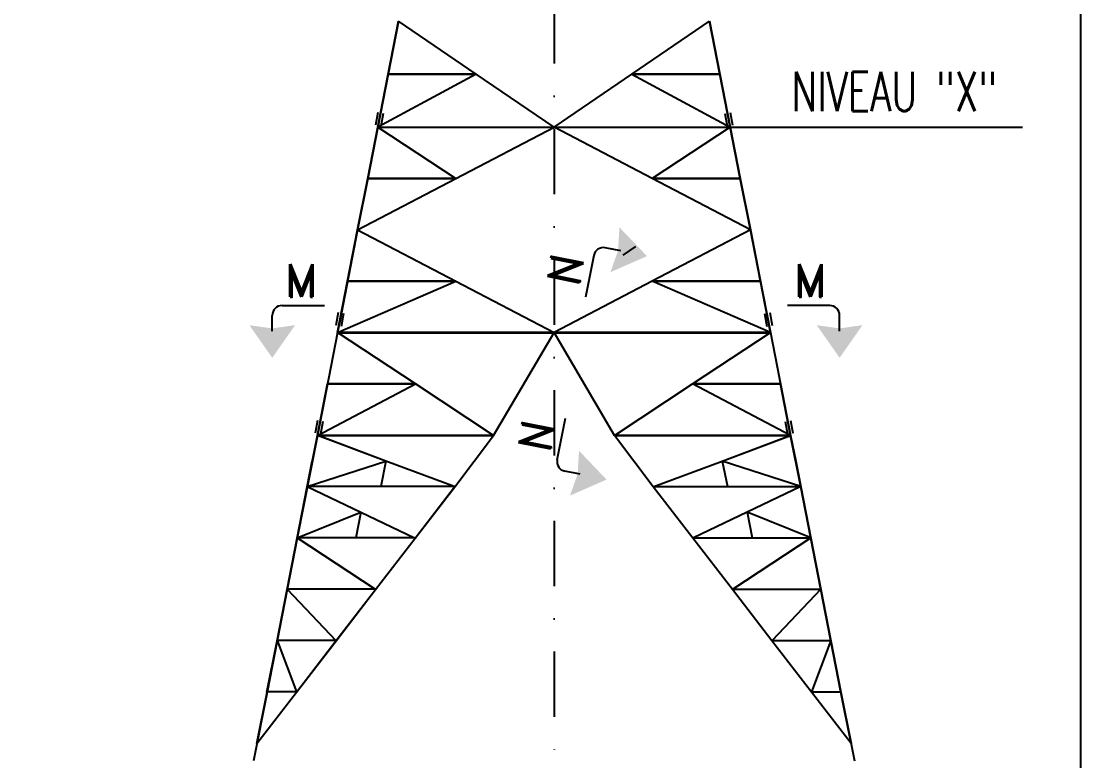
# Model space of a CAD drawing. Extents: x 554281 to 570501, y -61245 to -49765.
# Drawn here: x 568879 to 570501, y -58826 to -57694 of the extents above; entities that cross this region are included whole.
import ezdxf
from ezdxf.enums import TextEntityAlignment as Align

# ---------------------------------------------------------------- set-up
doc = ezdxf.new("R2010")
doc.units = 0
doc.header["$LTSCALE"] = 200
doc.header["$MEASUREMENT"] = 0
doc.linetypes.add('DASHDOT', pattern=[1, 0.5, -0.25, 0, -0.25])
doc.layers.get('0').update_dxf_attribs({"linetype": 'CONTINUOUS'})
for name, color, linetype in [('LS', 7, 'CONTINUOUS'), ('LSP', 3, 'CONTINUOUS'), ('MZ', 6, 'DASHDOT')]:
    doc.layers.add(name, color=color, linetype=linetype)
doc.styles.add('RD', font='ROMAND8.SHX', dxfattribs={"width": 0.7})
doc.styles.add('RS', font='ROMANS8.shx', dxfattribs={"width": 0.7})

msp = doc.modelspace()

# ---------------------------------------------------------------- linework, layer by layer
at = {"layer": 'LS', "color": 6, "ltscale": 0.01}
for p, q in [((569440.711, -57775.069), (569456.641, -57693.849)), ((569440.711, -57775.069), (569456.641, -57693.849)), ((569456.641, -57693.849), (569440.711, -57775.069)), ((569456.641, -57693.849), (569440.711, -57775.069)), ((569575.536, -57775.069), (569456.641, -57693.849)), ((569575.536, -57775.069), (569456.641, -57693.849)), ((569694.484, -57856.289), (569932.334, -57693.881)), ((569948.257, -57775.069), (569932.328, -57693.849)), ((569948.257, -57775.069), (569932.328, -57693.849)), ((569932.328, -57693.849), (569948.257, -57775.069)), ((569932.328, -57693.849), (569948.257, -57775.069)), ((569575.536, -57775.069), (569424.781, -57856.289)), ((569575.536, -57775.069), (569424.781, -57856.289)), ((569440.711, -57775.069), (569424.781, -57856.289)), ((569440.711, -57775.069), (569424.781, -57856.289)), ((569424.781, -57856.289), (569440.711, -57775.069)), ((569424.781, -57856.289), (569440.711, -57775.069)), ((569440.711, -57775.069), (569424.781, -57856.289)), ((569440.711, -57775.069), (569424.781, -57856.289)), ((569440.711, -57775.069), (569575.536, -57775.069)), ((569575.536, -57775.069), (569440.711, -57775.069)), ((569694.484, -57856.289), (569575.536, -57775.069)), ((569694.484, -57856.289), (569575.536, -57775.069)), ((569813.432, -57775.069), (569948.257, -57775.069)), ((569948.257, -57775.069), (569813.432, -57775.069)), ((569813.432, -57775.069), (569964.187, -57856.289)), ((569948.257, -57775.069), (569964.187, -57856.289)), ((569948.257, -57775.069), (569964.187, -57856.289)), ((569964.187, -57856.289), (569948.257, -57775.069)), ((569964.187, -57856.289), (569948.257, -57775.069)), ((569948.257, -57775.069), (569964.187, -57856.289)), ((569948.257, -57775.069), (569964.187, -57856.289)), ((569424.877, -57833.535), (569421.368, -57853.216)), ((569424.877, -57833.535), (569421.368, -57853.216)), ((569424.877, -57833.535), (569421.368, -57853.216)), ((569433.131, -57835.007), (569429.621, -57854.688)), ((569433.131, -57835.007), (569429.621, -57854.688)), ((569433.131, -57835.007), (569429.622, -57854.688)), ((569955.837, -57835.007), (569959.347, -57854.688)), ((569955.837, -57835.007), (569959.347, -57854.688)), ((569955.837, -57835.007), (569959.347, -57854.688)), ((569964.091, -57833.535), (569967.601, -57853.216)), ((569964.091, -57833.535), (569967.601, -57853.216)), ((569964.091, -57833.535), (569967.601, -57853.216)), ((569424.781, -57856.289), (569409.376, -57934.889)), ((569424.781, -57856.289), (569409.376, -57934.889)), ((569409.376, -57934.889), (569424.781, -57856.289)), ((569409.376, -57934.889), (569424.781, -57856.289)), ((569424.781, -57856.289), (569409.376, -57934.889)), ((569424.781, -57856.289), (569409.376, -57934.889)), ((569424.781, -57856.289), (569544.201, -57934.889)), ((569424.781, -57856.289), (569544.201, -57934.889)), ((569544.201, -57934.889), (569694.484, -57856.289)), ((569544.201, -57934.889), (569694.484, -57856.289)), ((569844.767, -57934.889), (569694.484, -57856.289)), ((569844.767, -57934.889), (569694.484, -57856.289)), ((569964.187, -57856.289), (569844.767, -57934.889)), ((569964.187, -57856.289), (569844.767, -57934.889)), ((569964.187, -57856.289), (569979.592, -57934.889)), ((569964.187, -57856.289), (569979.592, -57934.889)), ((569979.592, -57934.889), (569964.187, -57856.289)), ((569979.592, -57934.889), (569964.187, -57856.289)), ((569964.187, -57856.289), (569979.592, -57934.889)), ((569964.187, -57856.289), (569979.592, -57934.889)), ((569393.97, -58013.489), (569409.376, -57934.889)), ((569393.97, -58013.489), (569409.376, -57934.889)), ((569409.376, -57934.889), (569393.97, -58013.489)), ((569409.376, -57934.889), (569393.97, -58013.489)), ((569393.97, -58013.489), (569544.201, -57934.889)), ((569393.97, -58013.489), (569544.201, -57934.889)), ((569409.376, -57934.889), (569544.201, -57934.889)), ((569544.201, -57934.889), (569409.376, -57934.889)), ((569844.767, -57934.889), (569979.592, -57934.889)), ((569979.592, -57934.889), (569844.767, -57934.889)), ((569994.998, -58013.489), (569844.767, -57934.889)), ((569994.998, -58013.489), (569844.767, -57934.889)), ((569994.998, -58013.489), (569979.592, -57934.889)), ((569994.998, -58013.489), (569979.592, -57934.889)), ((569979.592, -57934.889), (569994.998, -58013.489)), ((569979.592, -57934.889), (569994.998, -58013.489)), ((569378.565, -58092.089), (569393.97, -58013.489)), ((569378.565, -58092.089), (569393.97, -58013.489)), ((569393.97, -58013.489), (569379.979, -58084.753)), ((569393.97, -58013.489), (569379.979, -58084.753)), ((569393.97, -58013.489), (569544.201, -58092.089)), ((569393.97, -58013.489), (569544.201, -58092.089)), ((569994.998, -58013.489), (569844.767, -58092.089)), ((569994.998, -58013.489), (569844.767, -58092.089)), ((570010.404, -58092.089), (569994.998, -58013.489)), ((570010.404, -58092.089), (569994.998, -58013.489)), ((569994.998, -58013.489), (570008.989, -58084.753)), ((569994.998, -58013.489), (570008.989, -58084.753)), ((569819.305, -58038.9), (569799.856, -58052.18)), ((569379.979, -58084.753), (569363.107, -58170.689)), ((569379.979, -58084.753), (569363.107, -58170.689)), ((569379.979, -58084.753), (569365.989, -58156.07)), ((569379.979, -58084.753), (569365.989, -58156.07)), ((569378.565, -58092.089), (569379.979, -58084.753)), ((569378.565, -58092.089), (569379.979, -58084.753)), ((570010.404, -58092.089), (570008.989, -58084.753)), ((570010.404, -58092.089), (570008.989, -58084.753)), ((570008.989, -58084.753), (570025.862, -58170.689)), ((570008.989, -58084.753), (570025.862, -58170.689)), ((570008.989, -58084.753), (570022.98, -58156.07)), ((570008.989, -58084.753), (570022.98, -58156.07)), ((569363.107, -58170.689), (569378.565, -58092.089)), ((569363.107, -58170.689), (569378.565, -58092.089)), ((569363.107, -58170.689), (569544.201, -58092.089)), ((569363.107, -58170.689), (569544.201, -58092.089)), ((569378.565, -58092.089), (569544.201, -58092.089)), ((569544.201, -58092.089), (569378.565, -58092.089)), ((569544.201, -58092.089), (569694.484, -58170.689)), ((569544.201, -58092.089), (569694.484, -58170.689)), ((569844.767, -58092.089), (569694.484, -58170.689)), ((569844.767, -58092.089), (569694.484, -58170.689)), ((569844.767, -58092.089), (570010.404, -58092.089)), ((570010.404, -58092.089), (569844.767, -58092.089)), ((570025.862, -58170.689), (569844.767, -58092.089)), ((570025.862, -58170.689), (569844.767, -58092.089)), ((570025.862, -58170.689), (570010.404, -58092.089)), ((570025.862, -58170.689), (570010.404, -58092.089)), ((569364.165, -58139.916), (569360.656, -58159.597)), ((569372.419, -58141.388), (569368.91, -58161.069)), ((570016.549, -58141.388), (570020.059, -58161.069)), ((570024.803, -58139.916), (570028.312, -58159.597)), ((569363.107, -58170.689), (569332.295, -58327.889)), ((569482.579, -58249.289), (569363.107, -58170.689)), ((569482.579, -58249.289), (569363.107, -58170.689)), ((569601.998, -58327.889), (569694.484, -58170.689)), ((569601.998, -58327.889), (569694.484, -58170.689)), ((569786.97, -58327.889), (569694.484, -58170.689)), ((569786.97, -58327.889), (569694.484, -58170.689)), ((569906.39, -58249.289), (570025.862, -58170.689)), ((569906.39, -58249.289), (570025.862, -58170.689)), ((570025.808, -58170.689), (570056.673, -58327.889)), ((569332.295, -58327.889), (569347.701, -58249.289)), ((569332.295, -58327.889), (569347.701, -58249.289)), ((569332.295, -58327.889), (569482.579, -58249.289)), ((569332.295, -58327.889), (569482.579, -58249.289)), ((569332.295, -58327.889), (569347.701, -58249.289)), ((569332.295, -58327.889), (569347.701, -58249.289)), ((569332.295, -58327.889), (569347.701, -58249.289)), ((569332.295, -58327.889), (569347.701, -58249.289)), ((569347.701, -58249.289), (569332.295, -58327.889)), ((569347.701, -58249.289), (569482.579, -58249.289)), ((569482.579, -58249.289), (569347.701, -58249.289)), ((569601.998, -58327.889), (569482.579, -58249.289)), ((569601.998, -58327.889), (569482.579, -58249.289)), ((569786.97, -58327.889), (569906.39, -58249.289)), ((569786.97, -58327.889), (569906.39, -58249.289)), ((570056.673, -58327.889), (569906.39, -58249.289)), ((570056.673, -58327.889), (569906.39, -58249.289)), ((569906.39, -58249.289), (570041.267, -58249.289)), ((570041.267, -58249.289), (569906.39, -58249.289)), ((570039.8, -58241.953), (570041.267, -58249.289)), ((570039.8, -58241.953), (570041.267, -58249.289)), ((570039.8, -58241.953), (570056.673, -58327.889)), ((570056.673, -58327.889), (570041.267, -58249.289)), ((570056.673, -58327.889), (570041.267, -58249.289)), ((570056.673, -58327.889), (570041.267, -58249.289)), ((570056.673, -58327.889), (570041.267, -58249.289)), ((570056.673, -58327.889), (570041.267, -58249.289)), ((570056.673, -58327.889), (570041.267, -58249.289)), ((570041.267, -58249.289), (570056.673, -58327.889)), ((570041.267, -58249.289), (570056.673, -58327.889)), ((569332.391, -58305.135), (569328.882, -58324.816)), ((569340.645, -58306.607), (569337.136, -58326.288)), ((570048.323, -58306.607), (570051.833, -58326.288)), ((570056.577, -58305.135), (570060.087, -58324.816)), ((569332.295, -58327.889), (569301.484, -58485.089)), ((569332.295, -58327.889), (569301.484, -58485.089)), ((569316.89, -58406.489), (569332.295, -58327.889)), ((569316.89, -58406.489), (569332.295, -58327.889)), ((569332.295, -58327.889), (569316.89, -58406.489)), ((569332.295, -58327.889), (569316.89, -58406.489)), ((569316.89, -58406.489), (569332.295, -58327.889)), ((569332.295, -58327.889), (569316.89, -58406.489)), ((569316.89, -58406.489), (569332.295, -58327.889)), ((569332.295, -58327.889), (569316.89, -58406.489)), ((569332.295, -58327.889), (569324.593, -58367.189)), ((569332.295, -58327.889), (569324.593, -58367.189)), ((569436.953, -58367.175), (569332.247, -58327.871)), ((569467.173, -58327.889), (569332.295, -58327.889)), ((569467.173, -58327.889), (569332.295, -58327.889)), ((569332.295, -58327.889), (569467.173, -58327.889)), ((569467.173, -58327.889), (569332.295, -58327.889)), ((569332.295, -58327.889), (569467.173, -58327.889)), ((569467.173, -58327.889), (569332.295, -58327.889)), ((569332.295, -58327.889), (569467.173, -58327.889)), ((569332.295, -58327.889), (569467.173, -58327.889)), ((569436.953, -58367.175), (569332.295, -58327.889)), ((569467.173, -58327.889), (569601.998, -58327.889)), ((569601.998, -58327.889), (569467.173, -58327.889)), ((569467.173, -58327.889), (569601.998, -58327.889)), ((569467.173, -58327.889), (569601.998, -58327.889)), ((569542.472, -58406.489), (569601.998, -58327.889)), ((569542.472, -58406.489), (569601.998, -58327.889)), ((569786.97, -58327.889), (569921.795, -58327.889)), ((569921.795, -58327.889), (569786.97, -58327.889)), ((569921.795, -58327.889), (569786.97, -58327.889)), ((569921.795, -58327.889), (569786.97, -58327.889)), ((569846.496, -58406.489), (569786.97, -58327.889)), ((569846.496, -58406.489), (569786.97, -58327.889)), ((569875.578, -58327.889), (570056.673, -58327.889)), ((570056.673, -58327.889), (569875.578, -58327.889)), ((569935.943, -58327.889), (569875.578, -58327.889)), ((569935.943, -58327.889), (569875.578, -58327.889)), ((570056.673, -58327.889), (569921.795, -58327.889)), ((569921.795, -58327.889), (570056.673, -58327.889)), ((569921.795, -58327.889), (570056.673, -58327.889)), ((569921.795, -58327.889), (570056.673, -58327.889)), ((569921.795, -58327.889), (570056.673, -58327.889)), ((570056.673, -58327.889), (569921.795, -58327.889)), ((570056.673, -58327.889), (569921.795, -58327.889)), ((570056.673, -58327.889), (569921.795, -58327.889)), ((570056.673, -58327.889), (569935.943, -58327.889)), ((569935.943, -58327.889), (570056.673, -58327.889)), ((570056.673, -58327.889), (569935.943, -58327.889)), ((570056.673, -58327.889), (569935.943, -58327.889)), ((569996.308, -58327.889), (569935.943, -58327.889)), ((569996.308, -58327.889), (569935.943, -58327.889)), ((569952.016, -58367.175), (570056.722, -58327.871)), ((569952.016, -58367.175), (570056.673, -58327.889)), ((570056.673, -58327.889), (569996.308, -58327.889)), ((570056.673, -58327.889), (569996.308, -58327.889)), ((569996.308, -58327.889), (570056.673, -58327.889)), ((570056.673, -58327.889), (569996.308, -58327.889)), ((570056.673, -58327.889), (569996.308, -58327.889)), ((570056.673, -58327.889), (570087.484, -58485.089)), ((570056.673, -58327.889), (570087.484, -58485.089)), ((570072.078, -58406.489), (570056.673, -58327.889)), ((570072.078, -58406.489), (570056.673, -58327.889)), ((570056.673, -58327.889), (570072.078, -58406.489)), ((570056.673, -58327.889), (570072.078, -58406.489)), ((570072.078, -58406.489), (570056.673, -58327.889)), ((570056.673, -58327.889), (570072.078, -58406.489)), ((570056.673, -58327.889), (570064.376, -58367.189)), ((570072.078, -58406.489), (570056.673, -58327.889)), ((570056.673, -58327.889), (570072.078, -58406.489)), ((570056.673, -58327.889), (570064.376, -58367.189)), ((569316.792, -58406.489), (569324.495, -58367.189)), ((569324.495, -58367.189), (569316.792, -58406.489)), ((569316.792, -58406.489), (569324.495, -58367.189)), ((569324.495, -58367.189), (569316.792, -58406.489)), ((569324.495, -58367.189), (569316.792, -58406.489)), ((569324.495, -58367.189), (569316.792, -58406.489)), ((569316.89, -58406.489), (569324.593, -58367.189)), ((569324.593, -58367.189), (569316.89, -58406.489)), ((569316.89, -58406.489), (569324.593, -58367.189)), ((569324.593, -58367.189), (569316.89, -58406.489)), ((569324.593, -58367.189), (569316.89, -58406.489)), ((569324.593, -58367.189), (569316.89, -58406.489)), ((569316.895, -58406.461), (569436.953, -58367.175)), ((569316.895, -58406.461), (569436.953, -58367.175)), ((569436.953, -58367.175), (569429.2, -58406.461)), ((569436.953, -58367.175), (569429.2, -58406.461)), ((569541.558, -58406.461), (569436.953, -58367.175)), ((569541.558, -58406.461), (569436.953, -58367.175)), ((569847.411, -58406.461), (569952.016, -58367.175)), ((569847.411, -58406.461), (569952.016, -58367.175)), ((570072.073, -58406.461), (569952.016, -58367.175)), ((569952.016, -58367.175), (569959.768, -58406.461)), ((570072.073, -58406.461), (569952.016, -58367.175)), ((569952.016, -58367.175), (569959.768, -58406.461)), ((570072.078, -58406.489), (570064.376, -58367.189)), ((570064.376, -58367.189), (570072.078, -58406.489)), ((570072.078, -58406.489), (570064.376, -58367.189)), ((570064.376, -58367.189), (570072.078, -58406.489)), ((570064.376, -58367.189), (570072.078, -58406.489)), ((570064.376, -58367.189), (570072.078, -58406.489)), ((569301.386, -58485.089), (569316.792, -58406.489)), ((569301.386, -58485.089), (569316.792, -58406.489)), ((569301.386, -58485.089), (569316.792, -58406.489)), ((569301.386, -58485.089), (569316.792, -58406.489)), ((569316.792, -58406.489), (569301.386, -58485.089)), ((569316.792, -58406.489), (569301.386, -58485.089)), ((569301.386, -58485.089), (569316.792, -58406.489)), ((569316.792, -58406.489), (569301.386, -58485.089)), ((569301.386, -58485.089), (569316.792, -58406.489)), ((569316.792, -58406.489), (569301.386, -58485.089)), ((569301.484, -58485.089), (569316.89, -58406.489)), ((569301.484, -58485.089), (569316.89, -58406.489)), ((569301.484, -58485.089), (569316.89, -58406.489)), ((569301.484, -58485.089), (569316.89, -58406.489)), ((569316.89, -58406.489), (569301.484, -58485.089)), ((569316.89, -58406.489), (569301.484, -58485.089)), ((569301.484, -58485.089), (569316.89, -58406.489)), ((569316.89, -58406.489), (569301.484, -58485.089)), ((569301.484, -58485.089), (569316.89, -58406.489)), ((569316.89, -58406.489), (569301.484, -58485.089)), ((569316.792, -58406.489), (569309.089, -58445.789)), ((569316.792, -58406.489), (569309.089, -58445.789)), ((569316.89, -58406.489), (569309.187, -58445.789)), ((569316.89, -58406.489), (569309.187, -58445.789)), ((569316.895, -58406.461), (569481.215, -58485.032)), ((569316.895, -58406.461), (569481.215, -58485.032)), ((569429.2, -58406.461), (569316.895, -58406.461)), ((569316.895, -58406.461), (569399.029, -58445.747)), ((569429.2, -58406.461), (569316.895, -58406.461)), ((569316.895, -58406.461), (569399.029, -58445.747)), ((569541.558, -58406.461), (569429.2, -58406.461)), ((569541.558, -58406.461), (569429.2, -58406.461)), ((569481.852, -58485.089), (569542.374, -58406.489)), ((569481.852, -58485.089), (569542.374, -58406.489)), ((569481.95, -58485.089), (569542.472, -58406.489)), ((569481.95, -58485.089), (569542.472, -58406.489)), ((569907.018, -58485.089), (569846.496, -58406.489)), ((569907.018, -58485.089), (569846.496, -58406.489)), ((569847.411, -58406.461), (569959.768, -58406.461)), ((569847.411, -58406.461), (569959.768, -58406.461)), ((570072.073, -58406.461), (569907.754, -58485.032)), ((570072.073, -58406.461), (569907.754, -58485.032)), ((569959.768, -58406.461), (570072.073, -58406.461)), ((569959.768, -58406.461), (570072.073, -58406.461)), ((570072.073, -58406.461), (569989.939, -58445.747)), ((570072.073, -58406.461), (569989.939, -58445.747)), ((570087.484, -58485.089), (570072.078, -58406.489)), ((570087.484, -58485.089), (570072.078, -58406.489)), ((570087.484, -58485.089), (570072.078, -58406.489)), ((570087.484, -58485.089), (570072.078, -58406.489)), ((570072.078, -58406.489), (570087.484, -58485.089)), ((570072.078, -58406.489), (570087.484, -58485.089)), ((570087.484, -58485.089), (570072.078, -58406.489)), ((570072.078, -58406.489), (570087.484, -58485.089)), ((570072.078, -58406.489), (570079.781, -58445.789)), ((570087.484, -58485.089), (570072.078, -58406.489)), ((570072.078, -58406.489), (570087.484, -58485.089)), ((570072.078, -58406.489), (570079.781, -58445.789)), ((569301.386, -58485.089), (569309.089, -58445.789)), ((569309.089, -58445.789), (569301.386, -58485.089)), ((569301.386, -58485.089), (569309.089, -58445.789)), ((569309.089, -58445.789), (569301.386, -58485.089)), ((569309.089, -58445.789), (569301.386, -58485.089)), ((569309.089, -58445.789), (569301.386, -58485.089)), ((569301.484, -58485.089), (569309.187, -58445.789)), ((569309.187, -58445.789), (569301.484, -58485.089)), ((569301.484, -58485.089), (569309.187, -58445.789)), ((569309.187, -58445.789), (569301.484, -58485.089)), ((569309.187, -58445.789), (569301.484, -58485.089)), ((569309.187, -58445.789), (569301.484, -58485.089)), ((569301.495, -58485.032), (569399.029, -58445.747)), ((569301.495, -58485.032), (569399.029, -58445.747)), ((569399.029, -58445.747), (569391.329, -58485.032)), ((569399.029, -58445.747), (569391.329, -58485.032)), ((569399.029, -58445.747), (569481.215, -58485.032)), ((569399.029, -58445.747), (569481.215, -58485.032)), ((569989.939, -58445.747), (569907.754, -58485.032)), ((569989.939, -58445.747), (569907.754, -58485.032)), ((570087.473, -58485.032), (569989.939, -58445.747)), ((569989.939, -58445.747), (569997.639, -58485.032)), ((570087.473, -58485.032), (569989.939, -58445.747)), ((569989.939, -58445.747), (569997.639, -58485.032)), ((570087.484, -58485.089), (570079.781, -58445.789)), ((570079.781, -58445.789), (570087.484, -58485.089)), ((570087.484, -58485.089), (570079.781, -58445.789)), ((570079.781, -58445.789), (570087.484, -58485.089)), ((570079.781, -58445.789), (570087.484, -58485.089)), ((570079.781, -58445.789), (570087.484, -58485.089)), ((569285.981, -58563.689), (569301.386, -58485.089)), ((569301.386, -58485.089), (569285.981, -58563.689)), ((569285.981, -58563.689), (569301.386, -58485.089)), ((569301.386, -58485.089), (569285.981, -58563.689)), ((569301.386, -58485.089), (569285.981, -58563.689)), ((569301.386, -58485.089), (569285.981, -58563.689)), ((569285.981, -58563.689), (569301.386, -58485.089)), ((569301.386, -58485.089), (569285.981, -58563.689)), ((569285.981, -58563.689), (569301.386, -58485.089)), ((569301.386, -58485.089), (569285.981, -58563.689)), ((569286.079, -58563.689), (569301.484, -58485.089)), ((569301.484, -58485.089), (569286.079, -58563.689)), ((569286.079, -58563.689), (569301.484, -58485.089)), ((569301.484, -58485.089), (569286.079, -58563.689)), ((569301.484, -58485.089), (569286.079, -58563.689)), ((569301.484, -58485.089), (569286.079, -58563.689)), ((569286.079, -58563.689), (569301.484, -58485.089)), ((569301.484, -58485.089), (569286.079, -58563.689)), ((569286.079, -58563.689), (569301.484, -58485.089)), ((569301.484, -58485.089), (569286.079, -58563.689)), ((569301.386, -58485.089), (569293.684, -58524.389)), ((569301.386, -58485.089), (569293.684, -58524.389)), ((569301.484, -58485.089), (569293.781, -58524.389)), ((569301.484, -58485.089), (569293.781, -58524.389)), ((569420.872, -58563.604), (569301.495, -58485.032)), ((569301.495, -58485.032), (569420.872, -58563.604)), ((569420.872, -58563.604), (569301.495, -58485.032)), ((569301.495, -58485.032), (569420.872, -58563.604)), ((569391.329, -58485.032), (569301.495, -58485.032)), ((569391.329, -58485.032), (569301.495, -58485.032)), ((569481.215, -58485.032), (569391.329, -58485.032)), ((569481.215, -58485.032), (569391.329, -58485.032)), ((569421.33, -58563.689), (569481.852, -58485.089)), ((569421.33, -58563.689), (569481.852, -58485.089)), ((569421.428, -58563.689), (569481.95, -58485.089)), ((569421.428, -58563.689), (569481.95, -58485.089)), ((569967.54, -58563.689), (569907.018, -58485.089)), ((569967.54, -58563.689), (569907.018, -58485.089)), ((569907.754, -58485.032), (569997.639, -58485.032)), ((569907.754, -58485.032), (569997.639, -58485.032)), ((569968.097, -58563.604), (570087.473, -58485.032)), ((570087.473, -58485.032), (569968.097, -58563.604)), ((569968.097, -58563.604), (570087.473, -58485.032)), ((570087.473, -58485.032), (569968.097, -58563.604)), ((569997.639, -58485.032), (570087.473, -58485.032)), ((569997.639, -58485.032), (570087.473, -58485.032)), ((570102.89, -58563.689), (570087.484, -58485.089)), ((570087.484, -58485.089), (570102.89, -58563.689)), ((570087.484, -58485.089), (570095.187, -58524.389)), ((570102.89, -58563.689), (570087.484, -58485.089)), ((570087.484, -58485.089), (570102.89, -58563.689)), ((570087.484, -58485.089), (570095.187, -58524.389)), ((570087.484, -58485.089), (570102.89, -58563.689)), ((570087.484, -58485.089), (570102.89, -58563.689)), ((570102.89, -58563.689), (570087.484, -58485.089)), ((570087.484, -58485.089), (570102.89, -58563.689)), ((570102.89, -58563.689), (570087.484, -58485.089)), ((570087.484, -58485.089), (570102.89, -58563.689)), ((569285.981, -58563.689), (569293.684, -58524.389)), ((569293.684, -58524.389), (569285.981, -58563.689)), ((569285.981, -58563.689), (569293.684, -58524.389)), ((569293.684, -58524.389), (569285.981, -58563.689)), ((569293.684, -58524.389), (569285.981, -58563.689)), ((569293.684, -58524.389), (569285.981, -58563.689)), ((569286.079, -58563.689), (569293.781, -58524.389)), ((569293.781, -58524.389), (569286.079, -58563.689)), ((569286.079, -58563.689), (569293.781, -58524.389)), ((569293.781, -58524.389), (569286.079, -58563.689)), ((569293.781, -58524.389), (569286.079, -58563.689)), ((569293.781, -58524.389), (569286.079, -58563.689)), ((570102.89, -58563.689), (570095.187, -58524.389)), ((570095.187, -58524.389), (570102.89, -58563.689)), ((570102.89, -58563.689), (570095.187, -58524.389)), ((570095.187, -58524.389), (570102.89, -58563.689)), ((570095.187, -58524.389), (570102.89, -58563.689)), ((570095.187, -58524.389), (570102.89, -58563.689)), ((569270.575, -58642.289), (569285.981, -58563.689)), ((569285.981, -58563.689), (569270.575, -58642.289)), ((569270.575, -58642.289), (569285.981, -58563.689)), ((569285.981, -58563.689), (569270.575, -58642.289)), ((569285.981, -58563.689), (569270.575, -58642.289)), ((569285.981, -58563.689), (569270.575, -58642.289)), ((569270.575, -58642.289), (569285.981, -58563.689)), ((569285.981, -58563.689), (569270.575, -58642.289)), ((569270.575, -58642.289), (569285.981, -58563.689)), ((569285.981, -58563.689), (569270.575, -58642.289)), ((569270.673, -58642.289), (569286.079, -58563.689)), ((569286.079, -58563.689), (569270.673, -58642.289)), ((569270.673, -58642.289), (569286.079, -58563.689)), ((569286.079, -58563.689), (569270.673, -58642.289)), ((569286.079, -58563.689), (569270.673, -58642.289)), ((569286.079, -58563.689), (569270.673, -58642.289)), ((569270.673, -58642.289), (569286.079, -58563.689)), ((569286.079, -58563.689), (569270.673, -58642.289)), ((569270.673, -58642.289), (569286.079, -58563.689)), ((569286.079, -58563.689), (569270.673, -58642.289)), ((569285.981, -58563.689), (569278.278, -58602.989)), ((569285.981, -58563.689), (569278.278, -58602.989)), ((569286.079, -58563.689), (569278.376, -58602.989)), ((569286.079, -58563.689), (569278.376, -58602.989)), ((569420.872, -58563.604), (569286.095, -58563.604)), ((569286.095, -58563.604), (569360.529, -58642.175)), ((569286.095, -58563.604), (569360.529, -58642.175)), ((569420.872, -58563.604), (569286.095, -58563.604)), ((569286.095, -58563.604), (569360.529, -58642.175)), ((569286.095, -58563.604), (569360.529, -58642.175)), ((569360.808, -58642.289), (569421.33, -58563.689)), ((569360.808, -58642.289), (569421.33, -58563.689)), ((569360.906, -58642.289), (569421.428, -58563.689)), ((569360.906, -58642.289), (569421.428, -58563.689)), ((570028.062, -58642.289), (569967.54, -58563.689)), ((570028.062, -58642.289), (569967.54, -58563.689)), ((569968.097, -58563.604), (570102.873, -58563.604)), ((569968.097, -58563.604), (570102.873, -58563.604)), ((570102.873, -58563.604), (570028.439, -58642.175)), ((570102.873, -58563.604), (570028.439, -58642.175)), ((570102.873, -58563.604), (570028.439, -58642.175)), ((570102.873, -58563.604), (570028.439, -58642.175)), ((570118.295, -58642.289), (570102.89, -58563.689)), ((570102.89, -58563.689), (570118.295, -58642.289)), ((570102.89, -58563.689), (570110.592, -58602.989)), ((570118.295, -58642.289), (570102.89, -58563.689)), ((570102.89, -58563.689), (570118.295, -58642.289)), ((570102.89, -58563.689), (570110.592, -58602.989)), ((570102.89, -58563.689), (570118.295, -58642.289)), ((570102.89, -58563.689), (570118.295, -58642.289)), ((570118.295, -58642.289), (570102.89, -58563.689)), ((570102.89, -58563.689), (570118.295, -58642.289)), ((570118.295, -58642.289), (570102.89, -58563.689)), ((570102.89, -58563.689), (570118.295, -58642.289)), ((569270.575, -58642.289), (569278.278, -58602.989)), ((569278.278, -58602.989), (569270.575, -58642.289)), ((569270.575, -58642.289), (569278.278, -58602.989)), ((569278.278, -58602.989), (569270.575, -58642.289)), ((569278.278, -58602.989), (569270.575, -58642.289)), ((569278.278, -58602.989), (569270.575, -58642.289)), ((569270.673, -58642.289), (569278.376, -58602.989)), ((569278.376, -58602.989), (569270.673, -58642.289)), ((569270.673, -58642.289), (569278.376, -58602.989)), ((569278.376, -58602.989), (569270.673, -58642.289)), ((569278.376, -58602.989), (569270.673, -58642.289)), ((569278.376, -58602.989), (569270.673, -58642.289)), ((570118.295, -58642.289), (570110.592, -58602.989)), ((570110.592, -58602.989), (570118.295, -58642.289)), ((570118.295, -58642.289), (570110.592, -58602.989)), ((570110.592, -58602.989), (570118.295, -58642.289)), ((570110.592, -58602.989), (570118.295, -58642.289)), ((570110.592, -58602.989), (570118.295, -58642.289)), ((569270.575, -58642.289), (569255.17, -58720.889)), ((569270.575, -58642.289), (569255.17, -58720.889)), ((569255.17, -58720.889), (569270.575, -58642.289)), ((569270.575, -58642.289), (569255.17, -58720.889)), ((569255.17, -58720.889), (569270.575, -58642.289)), ((569270.575, -58642.289), (569255.17, -58720.889)), ((569270.575, -58642.289), (569255.17, -58720.889)), ((569270.575, -58642.289), (569255.17, -58720.889)), ((569255.17, -58720.889), (569270.575, -58642.289)), ((569270.575, -58642.289), (569255.17, -58720.889)), ((569255.17, -58720.889), (569270.575, -58642.289)), ((569270.575, -58642.289), (569255.17, -58720.889)), ((569270.673, -58642.289), (569255.267, -58720.889)), ((569270.673, -58642.289), (569255.267, -58720.889)), ((569255.267, -58720.889), (569270.673, -58642.289)), ((569270.673, -58642.289), (569255.267, -58720.889)), ((569255.267, -58720.889), (569270.673, -58642.289)), ((569270.673, -58642.289), (569255.267, -58720.889)), ((569270.673, -58642.289), (569255.267, -58720.889)), ((569270.673, -58642.289), (569255.267, -58720.889)), ((569255.267, -58720.889), (569270.673, -58642.289)), ((569270.673, -58642.289), (569255.267, -58720.889)), ((569255.267, -58720.889), (569270.673, -58642.289)), ((569270.673, -58642.289), (569255.267, -58720.889)), ((569360.529, -58642.175), (569270.695, -58642.175)), ((569270.695, -58642.175), (569300.186, -58720.747)), ((569270.695, -58642.175), (569300.186, -58720.747)), ((569360.529, -58642.175), (569270.695, -58642.175)), ((569270.695, -58642.175), (569300.186, -58720.747)), ((569270.695, -58642.175), (569300.186, -58720.747)), ((569300.286, -58720.889), (569360.808, -58642.289)), ((569300.286, -58720.889), (569360.808, -58642.289)), ((569300.384, -58720.889), (569360.906, -58642.289)), ((569300.384, -58720.889), (569360.906, -58642.289)), ((570088.584, -58720.889), (570028.062, -58642.289)), ((570088.584, -58720.889), (570028.062, -58642.289)), ((570028.439, -58642.175), (570118.273, -58642.175)), ((570028.439, -58642.175), (570118.273, -58642.175)), ((570118.273, -58642.175), (570088.782, -58720.747)), ((570118.273, -58642.175), (570088.782, -58720.747)), ((570118.273, -58642.175), (570088.782, -58720.747)), ((570118.273, -58642.175), (570088.782, -58720.747)), ((570118.295, -58642.289), (570133.701, -58720.889)), ((570118.295, -58642.289), (570133.701, -58720.889)), ((570133.701, -58720.889), (570118.295, -58642.289)), ((570118.295, -58642.289), (570133.701, -58720.889)), ((570133.701, -58720.889), (570118.295, -58642.289)), ((570118.295, -58642.289), (570133.701, -58720.889)), ((569255.267, -58720.889), (569234.635, -58826.156)), ((569255.267, -58720.889), (569239.862, -58799.489)), ((569255.267, -58720.889), (569239.862, -58799.489)), ((569239.862, -58799.489), (569255.267, -58720.889)), ((569255.267, -58720.889), (569239.862, -58799.489)), ((569239.862, -58799.489), (569255.267, -58720.889)), ((569255.267, -58720.889), (569239.862, -58799.489)), ((569239.862, -58799.489), (569255.267, -58720.889)), ((569239.862, -58799.489), (569300.384, -58720.889)), ((569255.267, -58720.889), (569239.862, -58799.489)), ((569239.862, -58799.489), (569255.267, -58720.889)), ((569239.862, -58799.489), (569300.384, -58720.889)), ((569300.186, -58720.747), (569255.243, -58720.747)), ((569300.186, -58720.747), (569255.243, -58720.747)), ((569300.186, -58720.747), (569255.243, -58720.747)), ((569300.186, -58720.747), (569255.243, -58720.747)), ((570149.106, -58799.489), (570088.584, -58720.889)), ((570149.106, -58799.489), (570088.584, -58720.889)), ((570088.782, -58720.747), (570133.725, -58720.747)), ((570088.782, -58720.747), (570133.725, -58720.747)), ((570088.782, -58720.747), (570133.725, -58720.747)), ((570088.782, -58720.747), (570133.725, -58720.747)), ((570149.106, -58799.489), (570133.701, -58720.889)), ((570133.701, -58720.889), (570149.106, -58799.489)), ((570149.106, -58799.489), (570133.701, -58720.889)), ((570133.701, -58720.889), (570154.333, -58826.156))]:
    msp.add_line(p, q, dxfattribs=at)
at = {"layer": 'LS', "color": 6}
msp.add_line((569424.781, -57856.289), (570411.643, -57856.289), dxfattribs=at)
at = {"layer": 'LS', "color": 8}
msp.add_lwpolyline([(554280.738, -49765.145), (554280.738, -61245.145), (567000.738, -61245.145), (567000.738, -59645.145), (570500.738, -59645.145), (570500.738, -49765.145), (554280.738, -49765.145)], close=True, dxfattribs=at)
at = {"layer": 'LS', "color": 3, "ltscale": 0.01, "const_width": 4}
for points in [[(569473.566, -58170.689), (569363.107, -58170.689)], [(569363.107, -58170.689), (569473.566, -58170.689)], [(569363.107, -58170.689), (569528.795, -58170.689)], [(569363.107, -58170.689), (569528.795, -58170.689)], [(569473.566, -58170.689), (569363.107, -58170.689)], [(569363.107, -58170.689), (569473.566, -58170.689)], [(569473.566, -58170.689), (569418.336, -58170.689)], [(569418.336, -58170.689), (569473.566, -58170.689)], [(569584.025, -58170.689), (569473.566, -58170.689)], [(569528.795, -58170.689), (569473.566, -58170.689)], [(569473.566, -58170.689), (569528.795, -58170.689)], [(569473.566, -58170.689), (569584.025, -58170.689)], [(569584.025, -58170.689), (569528.795, -58170.689)], [(569584.025, -58170.689), (569528.795, -58170.689)], [(569528.795, -58170.689), (569694.484, -58170.689)], [(569528.795, -58170.689), (569694.484, -58170.689)], [(569694.484, -58170.689), (569584.025, -58170.689)], [(569584.025, -58170.689), (569694.484, -58170.689)], [(569694.484, -58170.689), (569584.025, -58170.689)], [(569694.484, -58170.689), (569584.025, -58170.689)], [(569694.484, -58170.689), (569860.173, -58170.689)], [(569694.484, -58170.689), (569860.173, -58170.689)], [(569694.484, -58170.689), (569804.943, -58170.689)], [(569804.943, -58170.689), (569694.484, -58170.689)], [(569804.943, -58170.689), (569694.484, -58170.689)], [(569804.943, -58170.689), (569694.484, -58170.689)], [(569860.173, -58170.689), (569804.943, -58170.689)], [(569804.943, -58170.689), (569860.173, -58170.689)], [(569804.943, -58170.689), (569915.402, -58170.689)], [(569915.402, -58170.689), (569804.943, -58170.689)], [(569860.173, -58170.689), (570025.862, -58170.689)], [(569860.173, -58170.689), (570025.862, -58170.689)], [(569860.173, -58170.689), (569915.402, -58170.689)], [(569915.402, -58170.689), (569860.173, -58170.689)], [(569915.402, -58170.689), (570025.862, -58170.689)], [(570025.862, -58170.689), (569915.402, -58170.689)], [(569915.402, -58170.689), (570025.862, -58170.689)], [(569915.402, -58170.689), (569970.632, -58170.689)], [(569970.632, -58170.689), (569915.402, -58170.689)], [(570025.862, -58170.689), (569915.402, -58170.689)]]:
    msp.add_lwpolyline(points, dxfattribs=at)
at = {"layer": 'LSP'}
for p, q in [((569796.615, -58045.538), (569773.012, -58040.814)), ((569755.359, -58052.578), (569742.602, -58116.314)), ((569278.249, -58129.211), (569343.249, -58129.211)), ((570116.614, -58129.211), (570051.614, -58129.211)), ((569263.249, -58168.282), (569263.249, -58144.211)), ((570131.614, -58168.282), (570131.614, -58144.211)), ((569699.399, -58365.205), (569712.156, -58301.469)), ((569734.766, -58387.582), (569711.163, -58382.858))]:
    msp.add_line(p, q, dxfattribs=at)
for centre, start, end in [((569770.068, -58055.522), 78.681161, 168.681161), ((569278.249, -58144.211), 90, 180), ((570116.614, -58144.211), 0, 90), ((569714.107, -58368.149), 168.681161, 258.681161)]:
    msp.add_arc(centre, 15, start, end, dxfattribs=at)
for points in [[(569836.747, -58053.571), (569794.589, -58009.438), (569792.623, -58044.739)], [(569836.747, -58053.571), (569780.85, -58078.077), (569792.623, -58044.739)], [(569263.249, -58209.211), (569228.249, -58159.211), (569263.249, -58164.211)], [(569263.249, -58209.211), (569298.249, -58159.211), (569263.249, -58164.211)], [(570131.614, -58209.211), (570096.614, -58159.211), (570131.614, -58164.211)], [(570131.614, -58209.211), (570166.614, -58159.211), (570131.614, -58164.211)], [(569774.899, -58395.615), (569732.741, -58351.482), (569730.774, -58386.783)], [(569774.899, -58395.615), (569719.002, -58420.121), (569730.774, -58386.783)]]:
    msp.add_solid(points, dxfattribs=at)
at = {"layer": 'MZ'}
msp.add_line((569694.484, -56257.847), (569694.484, -58826.156), dxfattribs=at)

# ---------------------------------------------------------------- texts
at = {"color": 7, "style": 'RS', "width": 0.7}
msp.add_text('NIVEAU "X"', height=60, dxfattribs=at).set_placement((570057.886, -57831.472))
at = {"layer": 'LS', "color": 3, "style": 'RD'}
for p in [(569712.144, -58074.153), (569667.817, -58328.659)]:
    msp.add_text('N', height=50, rotation=78.681161, dxfattribs=at).set_placement(p, align=Align.MIDDLE)
for p in [(569307.886, -58091.07), (570086.976, -58091.07)]:
    msp.add_text('M', height=50, dxfattribs=at).set_placement(p, align=Align.MIDDLE)

doc.saveas('drawing.dxf')
